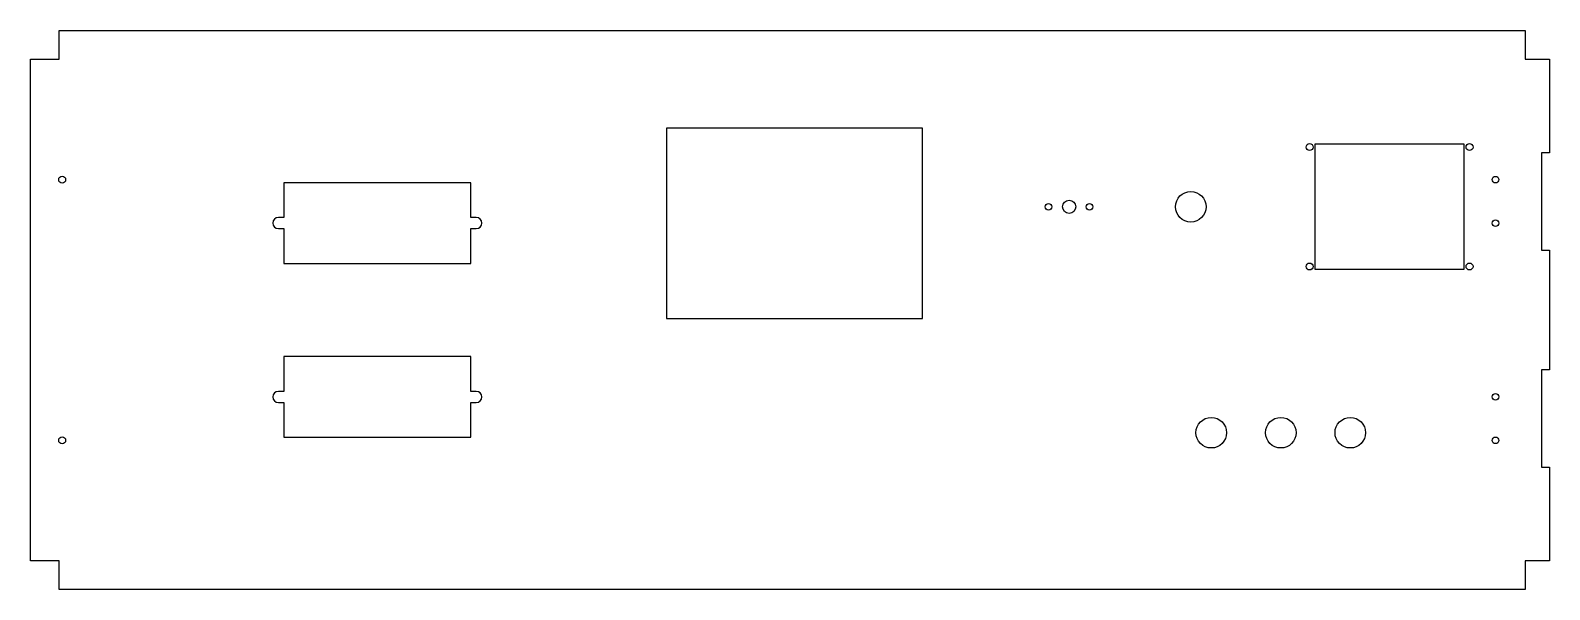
# Model space of a CAD drawing. Header units: inches. Extents: x -22 to 21.7, y -8 to 8.
import ezdxf

# ---------------------------------------------------------------- set-up
doc = ezdxf.new("R2010")
doc.units = ezdxf.units.IN
doc.header["$MEASUREMENT"] = 0

msp = doc.modelspace()

# ---------------------------------------------------------------- linework, layer by layer
at = {"color": 7, "linetype": 'Continuous', "lineweight": 25}
for p, q in [((-21.155, 7.22), (-21.155, 8.044)), ((-21.155, 8.044), (21.025, 8.044)), ((21.025, 8.044), (21.025, 7.22)), ((-21.979, -7.22), (-21.979, 7.22)), ((-21.979, 7.22), (-21.155, 7.22)), ((21.025, 7.22), (21.729, 7.22)), ((21.729, 7.22), (21.729, 4.52)), ((3.685, 5.23), (-3.675, 5.23)), ((-3.675, 5.23), (-3.675, -0.24)), ((3.685, -0.24), (3.685, 5.23)), ((19.275, 4.77), (14.975, 4.77)), ((14.975, 4.77), (14.975, 1.17)), ((19.275, 1.17), (19.275, 4.77)), ((21.729, 4.52), (21.499, 4.52)), ((21.499, 4.52), (21.499, 1.72)), ((-9.305, 3.66), (-14.685, 3.66)), ((-14.685, 3.66), (-14.685, 2.66)), ((-9.305, 2.66), (-9.305, 3.66)), ((-14.685, 2.66), (-14.845, 2.66)), ((-9.152, 2.66), (-9.305, 2.66)), ((-14.845, 2.34), (-14.685, 2.34)), ((-14.685, 2.34), (-14.685, 1.34)), ((-9.305, 2.34), (-9.152, 2.34)), ((-9.305, 1.34), (-9.305, 2.34)), ((-14.685, 1.34), (-9.305, 1.34)), ((21.499, 1.72), (21.729, 1.72)), ((21.729, 1.72), (21.729, -1.72)), ((14.975, 1.17), (19.275, 1.17)), ((-3.675, -0.24), (3.685, -0.24)), ((-9.305, -1.34), (-14.685, -1.34)), ((-14.685, -1.34), (-14.685, -2.34)), ((-9.305, -2.34), (-9.305, -1.34)), ((21.729, -1.72), (21.499, -1.72)), ((21.499, -1.72), (21.499, -4.52)), ((-14.685, -2.34), (-14.845, -2.34)), ((-9.152, -2.34), (-9.305, -2.34)), ((-14.845, -2.66), (-14.685, -2.66)), ((-14.685, -2.66), (-14.685, -3.66)), ((-9.305, -2.66), (-9.152, -2.66)), ((-9.305, -3.66), (-9.305, -2.66)), ((-14.685, -3.66), (-9.305, -3.66)), ((21.499, -4.52), (21.729, -4.52)), ((21.729, -4.52), (21.729, -7.22)), ((-21.155, -7.22), (-21.979, -7.22)), ((-21.155, -8.044), (-21.155, -7.22)), ((21.729, -7.22), (21.025, -7.22)), ((21.025, -7.22), (21.025, -8.044)), ((21.025, -8.044), (-21.155, -8.044))]:
    msp.add_line(p, q, dxfattribs=at)
for centre, radius in [((14.825, 4.688), 0.1), ((19.425, 4.688), 0.1), ((-21.065, 3.75), 0.1), ((20.175, 3.75), 0.095), ((7.315, 2.97), 0.095), ((7.905, 2.97), 0.19), ((8.495, 2.97), 0.095), ((11.405, 2.97), 0.44), ((20.175, 2.5), 0.095), ((14.825, 1.252), 0.1), ((19.425, 1.252), 0.1), ((20.175, -2.5), 0.095), ((11.995, -3.53), 0.44), ((13.995, -3.53), 0.44), ((15.995, -3.53), 0.44), ((-21.065, -3.75), 0.1), ((20.175, -3.75), 0.095)]:
    msp.add_circle(centre, radius, dxfattribs=at)
for centre, start, end in [((-14.845, 2.5), 90, 270), ((-9.152, 2.5), 270, 90), ((-14.845, -2.5), 90, 270), ((-9.152, -2.5), 270, 90)]:
    msp.add_arc(centre, 0.16, start, end, dxfattribs=at)

doc.saveas('drawing.dxf')
